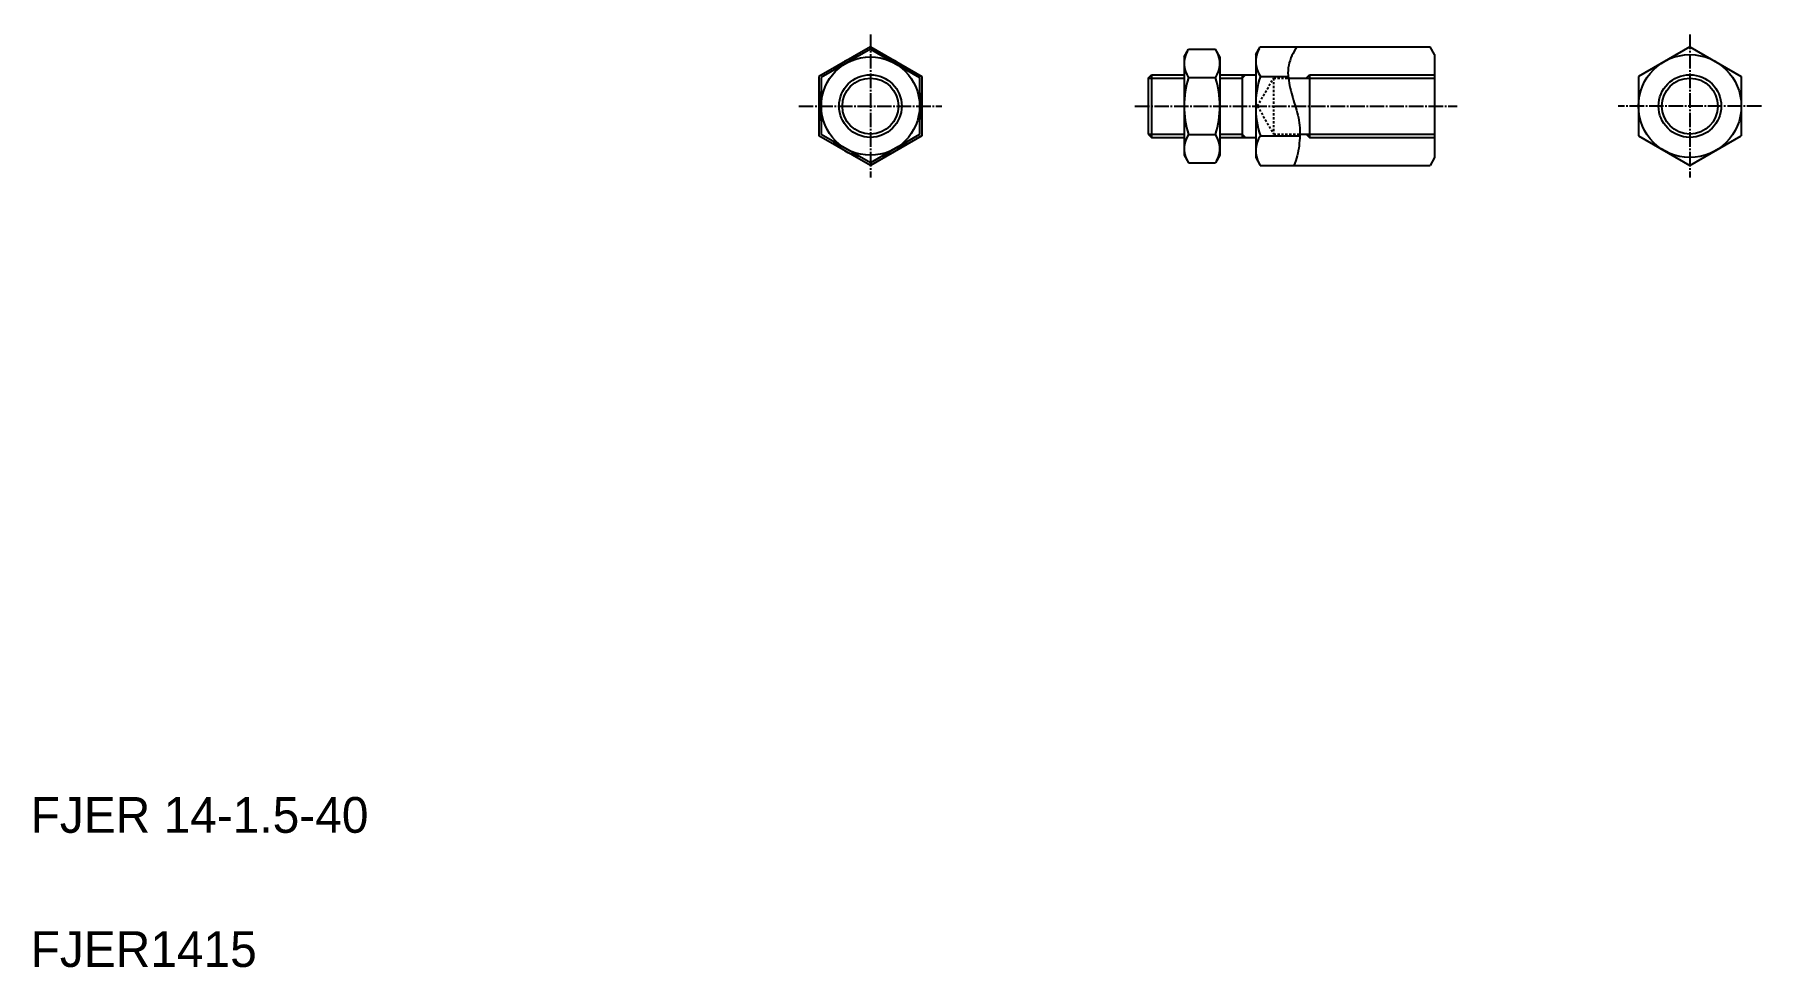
# Model space of a CAD drawing. Extents: x 21 to 407, y 20 to 229.
import ezdxf

# ---------------------------------------------------------------- set-up
doc = ezdxf.new("R2010")
doc.units = 0
doc.header["$LTSCALE"] = 0.25
doc.linetypes.add('CENTER', pattern=[17.5, 13, -1.5, 1.5, -1.5])
doc.linetypes.add('DASHED', pattern=[3.5, 2, -1.5])
doc.layers.get('0').update_dxf_attribs({"linetype": 'CONTINUOUS'})
doc.layers.add('CENTER', color=1, linetype='CENTER')

msp = doc.modelspace()

# ---------------------------------------------------------------- linework, layer by layer
at = {"color": 7}
for p, q in [((207.68, 225.78), (196.18, 219.14)), ((207.68, 225.21), (196.68, 218.86)), ((207.68, 225.78), (219.18, 219.14)), ((207.68, 225.21), (218.68, 218.86)), ((277.79, 223.51), (278.78, 225.21)), ((278.78, 225.21), (284.81, 225.21)), ((285.79, 223.51), (284.81, 225.21)), ((293.79, 224.01), (294.82, 225.78)), ((293.79, 224.01), (293.79, 201.01)), ((294.82, 225.78), (332.77, 225.78)), ((333.79, 224.01), (332.77, 225.78)), ((333.79, 224.01), (333.79, 201.01)), ((390.83, 225.78), (379.33, 219.14)), ((390.83, 225.78), (402.33, 219.14)), ((277.79, 223.51), (277.79, 201.51)), ((285.79, 223.51), (285.79, 201.51)), ((196.18, 219.14), (196.18, 205.87)), ((196.68, 218.86), (196.68, 206.15)), ((218.68, 218.86), (218.68, 206.15)), ((219.18, 219.14), (219.18, 205.87)), ((269.79, 218.76), (270.54, 219.51)), ((269.79, 218.76), (269.79, 206.26)), ((270.54, 219.51), (270.54, 205.51)), ((270.54, 219.51), (277.79, 219.51)), ((278.8, 218.86), (284.79, 218.86)), ((285.79, 219.51), (293.79, 219.51)), ((290.79, 219.51), (290.79, 205.51)), ((294.85, 219.14), (301.06, 219.14)), ((301.09, 218.76), (333.79, 218.76)), ((305.79, 219.51), (305.79, 205.51)), ((379.33, 219.14), (379.33, 205.87)), ((402.33, 219.14), (402.33, 205.87)), ((207.68, 199.23), (196.18, 205.87)), ((207.68, 199.8), (196.68, 206.15)), ((218.68, 206.15), (207.68, 199.8)), ((219.18, 205.87), (207.68, 199.23)), ((269.79, 206.26), (270.54, 205.51)), ((270.54, 205.51), (277.79, 205.51)), ((278.8, 206.15), (284.79, 206.15)), ((285.79, 205.51), (293.79, 205.51)), ((294.85, 205.87), (303.66, 205.87)), ((303.67, 206.26), (333.79, 206.26)), ((379.33, 205.87), (390.83, 199.23)), ((390.83, 199.23), (402.33, 205.87)), ((277.79, 201.51), (278.78, 199.8)), ((285.79, 201.51), (284.81, 199.8)), ((293.79, 201.01), (294.82, 199.23)), ((333.79, 201.01), (332.77, 199.23)), ((278.78, 199.8), (284.81, 199.8)), ((294.82, 199.23), (332.77, 199.23))]:
    msp.add_line(p, q, dxfattribs=at)
at = {"color": 3}
for p, q in [((269.79, 218.76), (277.79, 218.76)), ((285.79, 218.76), (290.79, 218.76)), ((290.79, 218.76), (291.54, 219.51)), ((305.04, 218.76), (305.79, 219.51)), ((305.79, 219.51), (333.79, 219.51)), ((269.79, 206.26), (277.79, 206.26)), ((285.79, 206.26), (290.79, 206.26)), ((290.79, 206.26), (291.54, 205.51)), ((305.04, 206.26), (305.79, 205.51)), ((305.79, 205.51), (333.79, 205.51))]:
    msp.add_line(p, q, dxfattribs=at)
for p, q in [((293.79, 218.26), (293.79, 218.26)), ((293.79, 212.51), (293.79, 212.51))]:
    msp.add_line(p, q)
at = {"color": 3, "linetype": 'DASHED'}
for p, q in [((294.19, 212.51), (297.79, 218.76)), ((297.79, 218.76), (297.79, 206.26)), ((297.79, 218.76), (301.09, 218.76)), ((294.19, 212.51), (297.79, 206.26)), ((297.79, 206.26), (303.67, 206.26))]:
    msp.add_line(p, q, dxfattribs=at)
at = {"color": 3}
msp.add_lwpolyline([(303.01, 225.79, 0.038122), (301.9, 223.78, 0.056752), (301.17, 221.62, 0.06751), (301.04, 219.34, 0.0343), (301.37, 217.08, 0.01879), (301.93, 214.86, 0.004539), (302.59, 212.67, -0.015359), (303.21, 210.47, -0.03605), (303.6, 208.21, -0.032073), (303.66, 205.93, -0.02243), (303.48, 203.65, -0.030113), (303.06, 201.4, -0.037001), (302.34, 199.23)], format="xyb", dxfattribs=at)
msp.add_circle((390.83, 212.51), 11.5)
at = {"color": 7}
for centre, radius in [((207.68, 212.51), 11), ((207.68, 212.51), 7), ((390.83, 212.51), 6.25)]:
    msp.add_circle(centre, radius, dxfattribs=at)
at = {"color": 3}
for centre, radius in [((207.68, 212.51), 6.25), ((390.83, 212.51), 7)]:
    msp.add_circle(centre, radius, dxfattribs=at)
at = {"color": 7}
for centre, radius, start, end in [((283.29, 222.03), 5.5, 150, 215.2644), ((280.29, 222.03), 5.5, 324.7356, 30), ((299.54, 222.46), 5.75, 150, 215.2644), ((207.68, 212.51), 11.5, 103.0426, 136.9574), ((207.68, 212.51), 11.5, 43.0426, 76.9574), ((298.28, 212.51), 20.49, 161.9403, 198.0597), ((265.31, 212.51), 20.49, 341.9403, 18.0597), ((315.21, 212.51), 21.42, 161.9403, 198.0597), ((207.68, 212.51), 11.5, 163.0426, 196.9574), ((207.68, 212.51), 11.5, 343.0426, 16.9574), ((207.68, 212.51), 11.5, 223.0426, 256.9574), ((207.68, 212.51), 11.5, 283.0426, 316.9574), ((283.29, 202.98), 5.5, 144.7356, 210), ((280.29, 202.98), 5.5, 330, 35.2644), ((299.54, 202.55), 5.75, 144.7356, 210)]:
    msp.add_arc(centre, radius, start, end, dxfattribs=at)
at = {"layer": 'CENTER', "color": 1, "linetype": 'CENTER'}
for p, q in [((207.68, 228.51), (207.68, 196.51)), ((390.83, 228.51), (390.83, 196.51)), ((191.68, 212.51), (223.68, 212.51)), ((266.79, 212.51), (338.79, 212.51)), ((406.83, 212.51), (374.83, 212.51))]:
    msp.add_line(p, q, dxfattribs=at)

# ---------------------------------------------------------------- texts
for s, p in [('FJER 14-1.5-40', (20, 50)), ('FJER1415', (20, 20))]:
    msp.add_text(s, height=8).set_placement(p)

doc.saveas('drawing.dxf')
